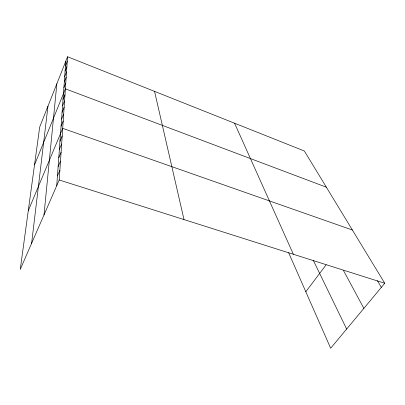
<?xml version="1.0" encoding="UTF-8"?>
<svg xmlns="http://www.w3.org/2000/svg" width="405" height="405" viewBox="0 0 405 405"><rect width="100%" height="100%" fill="white"/><g stroke="black" fill="none" stroke-linecap="round" stroke-linejoin="round"><path stroke-width="0.61" d="M67.559 56.751L39.69 127.038L20.25 269.436L59.216 179.987L67.559 56.751L304.347 150.989L384.75 283.262L330.667 348.249L288.654 252.74M56.73 185.692L65.828 61.12M43.998 214.918L56.862 83.739M31.615 243.344L47.977 106.135M65.468 66.04L67.23 61.611M65.099 71.138L66.891 66.648M64.709 76.434L66.536 71.877M64.309 81.931L66.167 77.309M63.889 87.647L65.787 82.959M34.526 164.875L65.387 88.832L326.349 187.186M63.018 99.59L64.987 94.765M62.562 105.832L64.567 100.936M62.087 112.337L64.132 107.365M61.595 119.111L63.681 114.068M61.079 126.178L63.205 121.06M28.264 210.742L62.709 128.36L352.391 230.03M59.975 141.269L62.193 135.989M59.383 149.334L61.651 143.972M58.771 157.778L61.089 152.336M58.123 166.632L60.492 161.104M57.444 175.927L59.869 170.313M305.815 291.752L326.116 264.85M59.216 179.987L384.75 283.262M377.364 280.64L381.358 287.337M343.561 270.631L363.862 308.362M313.217 260.167L346.645 329.047M234.576 123.221L293.372 254.274M154.553 91.373L184.002 219.576"/></g></svg>
